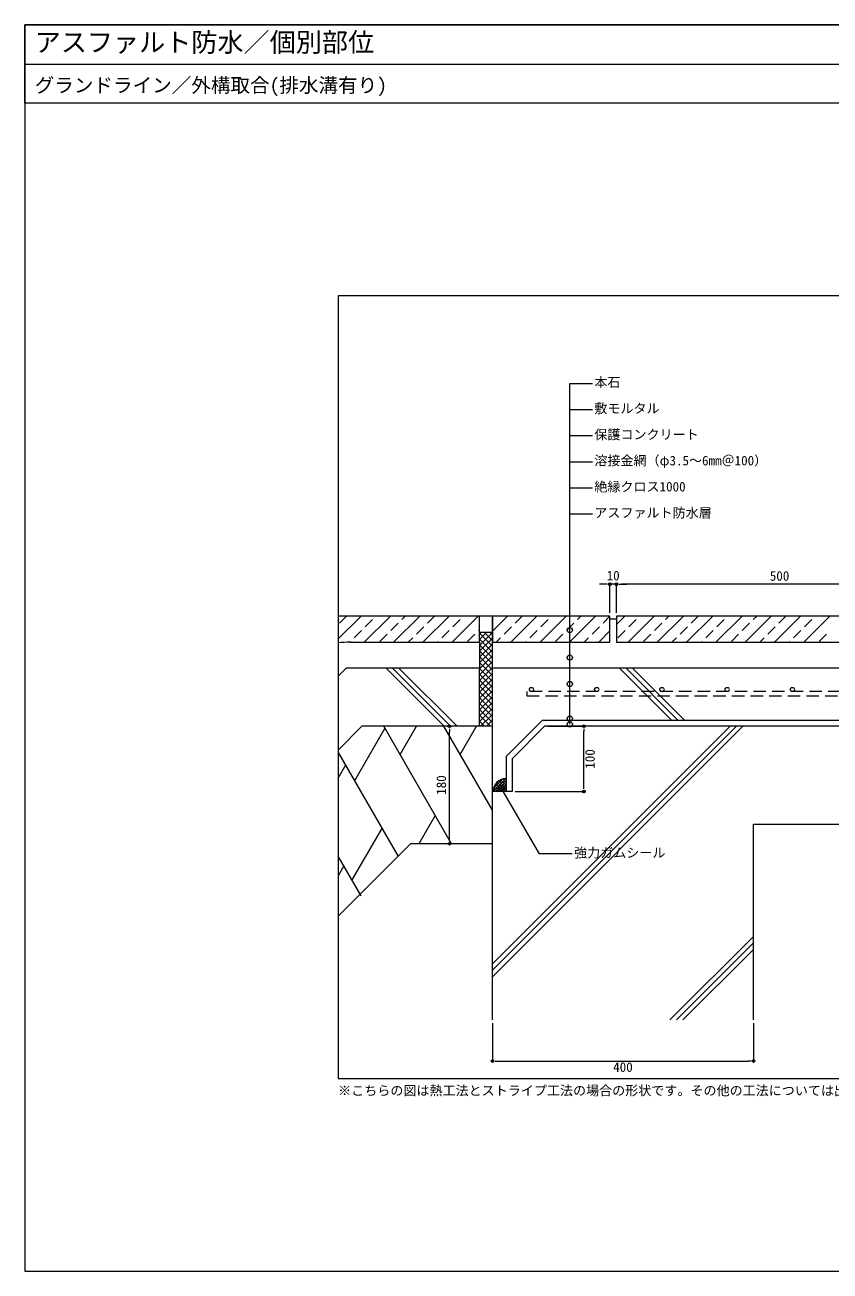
# Model space of a CAD drawing. Units: millimetres, scale not verified. Extents: x -1380 to 1380, y -955 to 955.
# Drawn here: x -1380 to -146, y -955 to 955 of the extents above; entities that cross this region are included whole.
import ezdxf
from ezdxf.enums import TextEntityAlignment as Align

# ---------------------------------------------------------------- set-up
doc = ezdxf.new("R2010")
doc.units = ezdxf.units.MM
doc.header["$LTSCALE"] = 3
doc.linetypes.add('USER1', pattern=[9.525, 6.35, -3.175])
for name, color, linetype, lineweight in [('0-0_0', 7, 'Continuous', 9), ('0-1_HATCH', 9, 'Continuous', 18), ('0-2_KUTAI', 3, 'Continuous', 18), ('0-3_BOUSUI', 1, 'Continuous', 18), ('0-4_MOJI', 7, 'Continuous', 18), ('0-6_sunpo', 7, 'Continuous', 18), ('0-7_KANAMONO', 4, 'USER1', 18), ('0-9_SIAGE', 5, 'Continuous', 18), ('0-B_WAKU', 7, 'Continuous', 18)]:
    doc.layers.add(name, color=color, linetype=linetype, lineweight=lineweight)
doc.styles.add('ＭＳ ゴシック', font='')
doc.styles.get('ＭＳ ゴシック').set_extended_font_data('MS Gothic')

# ---------------------------------------------------------------- blocks, each defined once
blk = doc.blocks.new('_DOT')
at = {"layer": '0-0_0'}
for p, q in [((-0.5, 0), (-1, 0)), ((0.25, 0), (-0.25, 0))]:
    blk.add_line(p, q, dxfattribs=at)
blk.add_circle((0, 0), 0.25, dxfattribs=at)

msp = doc.modelspace()

# ---------------------------------------------------------------- linework, layer by layer
at = {"layer": '0-0_0', "lineweight": 18}
msp.add_line((-1379.957, 895.031), (1380.043, 895.031), dxfattribs=at)
msp.add_lwpolyline([(-899.957, -659.969), (900.043, -659.969), (900.043, 540.031), (-899.957, 540.031)], close=True, dxfattribs=at)
at = {"layer": '0-1_HATCH'}
for p, q in [((-899.957, 13.845), (-864.77, 49.031)), ((-897.978, 38.275), (-887.221, 49.031)), ((-859.869, 9.031), (-819.869, 49.031)), ((-858.689, 32.662), (-847.464, 43.887)), ((-819.4, 27.049), (-808.175, 38.275)), ((-814.968, 9.031), (-774.968, 49.031)), ((-802.562, 43.887), (-797.418, 49.031)), ((-770.067, 9.031), (-730.067, 49.031)), ((-763.274, 38.275), (-752.517, 49.031)), ((-725.165, 9.031), (-685.165, 49.031)), ((-723.985, 32.662), (-712.76, 43.887)), ((-663.491, 25.804), (-640.264, 49.031)), ((-663.491, 48.254), (-662.715, 49.031)), ((-635.363, 9.031), (-595.363, 49.031)), ((-628.57, 38.275), (-617.813, 49.031)), ((-590.461, 9.031), (-550.461, 49.031)), ((-589.281, 32.662), (-578.056, 43.887)), ((-549.993, 27.049), (-538.767, 38.275)), ((-545.56, 9.031), (-505.56, 49.031)), ((-533.155, 43.887), (-528.011, 49.031)), ((-493.866, 38.275), (-483.491, 48.649)), ((-473.491, 36.199), (-460.659, 49.031)), ((-455.758, 9.031), (-415.758, 49.031)), ((-454.577, 32.662), (-443.352, 43.887)), ((-415.289, 27.049), (-404.064, 38.275)), ((-410.856, 9.031), (-370.856, 49.031)), ((-398.451, 43.887), (-393.307, 49.031)), ((-365.955, 9.031), (-325.955, 49.031)), ((-359.162, 38.275), (-348.406, 49.031)), ((-321.054, 9.031), (-281.054, 49.031)), ((-319.874, 32.662), (-308.648, 43.887)), ((-280.585, 27.049), (-269.36, 38.275)), ((-276.152, 9.031), (-236.152, 49.031)), ((-263.747, 43.887), (-258.603, 49.031)), ((-231.251, 9.031), (-191.251, 49.031)), ((-224.458, 38.275), (-213.702, 49.031)), ((-186.35, 9.031), (-146.35, 49.031)), ((-185.17, 32.662), (-173.944, 43.887)), ((-875.527, 15.824), (-864.302, 27.049)), ((-836.238, 10.211), (-825.013, 21.437)), ((-780.112, 21.437), (-768.886, 32.662)), ((-740.823, 15.824), (-729.598, 27.049)), ((-701.535, 10.211), (-690.309, 21.437)), ((-684.697, 27.049), (-683.491, 28.254)), ((-683.491, 22.019), (-681.48, 24.031)), ((-683.491, 13.039), (-672.499, 24.031)), ((-683.491, 4.059), (-663.519, 24.031)), ((-663.491, 2.68), (-683.491, 22.68)), ((-663.491, 11.66), (-675.863, 24.031)), ((-663.491, 20.64), (-666.882, 24.031)), ((-645.408, 21.437), (-634.183, 32.662)), ((-606.119, 15.824), (-594.894, 27.049)), ((-566.831, 10.211), (-555.605, 21.437)), ((-510.704, 21.437), (-499.479, 32.662)), ((-500.659, 9.031), (-483.491, 26.199)), ((-471.415, 15.824), (-460.19, 27.049)), ((-432.127, 10.211), (-420.902, 21.437)), ((-376, 21.437), (-364.775, 32.662)), ((-336.712, 15.824), (-325.486, 27.049)), ((-297.423, 10.211), (-286.198, 21.437)), ((-241.296, 21.437), (-230.071, 32.662)), ((-202.008, 15.824), (-190.782, 27.049)), ((-162.719, 10.211), (-151.494, 21.437)), ((-882.334, 9.017), (-881.14, 10.211)), ((-792.517, 9.031), (-785.724, 15.824)), ((-747.616, 9.031), (-746.436, 10.211)), ((-683.491, -4.922), (-663.491, 15.078)), ((-663.491, -6.301), (-683.491, 13.699)), ((-683.491, -13.902), (-663.491, 6.098)), ((-663.491, -15.281), (-683.491, 4.719)), ((-657.813, 9.031), (-651.021, 15.824)), ((-612.912, 9.031), (-611.732, 10.211)), ((-523.11, 9.031), (-516.317, 15.824)), ((-388.406, 9.031), (-381.613, 15.824)), ((-343.504, 9.031), (-342.324, 10.211)), ((-253.702, 9.031), (-246.909, 15.824)), ((-208.801, 9.031), (-207.62, 10.211)), ((-683.491, -22.882), (-663.491, -2.882)), ((-663.491, -24.261), (-683.491, -4.261)), ((-683.491, -31.862), (-663.491, -11.862)), ((-663.491, -33.241), (-683.491, -13.241)), ((-737.554, -119.969), (-826.554, -30.969)), ((-727.654, -119.969), (-816.654, -30.969)), ((-717.755, -119.969), (-806.755, -30.969)), ((-683.491, -40.843), (-663.491, -20.843)), ((-663.491, -42.222), (-683.491, -22.222)), ((-683.491, -49.823), (-663.491, -29.823)), ((-663.491, -51.202), (-683.491, -31.202)), ((-388.593, -110.969), (-468.593, -30.969)), ((-378.694, -110.969), (-458.694, -30.969)), ((-368.794, -110.969), (-448.794, -30.969)), ((-683.491, -58.803), (-663.491, -38.803)), ((-663.491, -60.182), (-683.491, -40.182)), ((-683.491, -67.783), (-663.491, -47.783)), ((-663.491, -69.162), (-683.491, -49.162)), ((-683.491, -76.764), (-663.491, -56.764)), ((-663.491, -78.143), (-683.491, -58.143)), ((-683.491, -85.744), (-663.491, -65.744)), ((-663.491, -87.123), (-683.491, -67.123)), ((-683.491, -94.724), (-663.491, -74.724)), ((-663.491, -96.103), (-683.491, -76.103)), ((-683.491, -103.704), (-663.491, -83.704)), ((-663.491, -105.083), (-683.491, -85.083)), ((-683.491, -112.685), (-663.491, -92.685)), ((-663.491, -114.064), (-683.491, -94.064)), ((-666.567, -119.969), (-683.491, -103.044)), ((-675.547, -119.969), (-683.491, -112.024)), ((-681.795, -119.969), (-663.491, -101.665)), ((-672.815, -119.969), (-663.491, -110.645)), ((-874.417, -203.27), (-828.229, -123.27)), ((-726.212, -299.969), (-830.135, -119.969)), ((-805.135, -163.27), (-780.135, -119.969)), ((-663.491, -248.604), (-737.759, -119.969)), ((-712.759, -163.27), (-687.759, -119.969)), ((-663.835, -119.969), (-663.491, -119.625)), ((-663.491, -503.872), (-279.589, -119.969)), ((-663.491, -493.972), (-289.488, -119.969)), ((-663.491, -484.073), (-299.388, -119.969)), ((-807.734, -318.77), (-899.417, -159.969)), ((-899.957, -199.468), (-888.285, -179.251)), ((-751.212, -256.668), (-776.212, -299.969)), ((-832.734, -275.468), (-878.922, -355.468)), ((-864.776, -379.969), (-899.957, -319.035)), ((-891.298, -334.032), (-899.957, -349.03)), ((-391.428, -569.969), (-263.491, -442.033)), ((-381.528, -569.969), (-263.491, -451.932)), ((-371.629, -569.969), (-263.491, -461.832))]:
    msp.add_line(p, q, dxfattribs=at)
at = {"layer": '0-2_KUTAI'}
for p, q in [((-663.491, 49.031), (-683.491, 49.031)), ((-663.491, -219.969), (-663.491, 49.031)), ((-473.491, 44.031), (-483.491, 44.031)), ((-663.491, 24.031), (-683.491, 24.031)), ((-683.491, 9.031), (-683.491, -30.969)), ((-887.629, -30.969), (-899.957, -43.297)), ((-683.491, -30.969), (-887.629, -30.969)), ((-683.491, -119.969), (-683.491, -30.969)), ((195.879, -30.969), (-663.491, -30.969)), ((-863.491, -119.969), (-899.957, -156.434)), ((-663.491, -119.969), (-863.491, -119.969)), ((-663.491, -569.969), (-663.491, -219.969)), ((-633.491, -219.969), (-663.491, -219.969)), ((-263.491, -269.969), (236.509, -269.969)), ((-263.491, -569.969), (-263.491, -269.969)), ((-788.933, -299.969), (-899.957, -410.993)), ((-663.491, -299.969), (-788.933, -299.969))]:
    msp.add_line(p, q, dxfattribs=at)
msp.add_lwpolyline([(835.626, -49.969), (135.626, -49.969), (106.509, -119.969), (-583.491, -119.969), (-633.491, -169.969), (-633.491, -219.969)], dxfattribs=at)
at = {"layer": '0-3_BOUSUI'}
for p, q in [((-662.307, -219.969), (-642.491, -200.153)), ((-661.877, -215.049), (-647.412, -200.584)), ((-646.469, -219.969), (-658.482, -207.956)), ((-657.817, -219.969), (-642.491, -204.643)), ((-642.491, -219.457), (-656.375, -205.573)), ((-642.491, -214.967), (-653.91, -203.549)), ((-653.327, -219.969), (-642.491, -209.134)), ((-642.491, -210.477), (-651.067, -201.901)), ((-642.491, -205.986), (-647.793, -200.684)), ((-642.491, -201.496), (-643.964, -200.023)), ((-659.94, -219.969), (-662.346, -217.563)), ((-655.45, -219.969), (-661.541, -213.877)), ((-650.96, -219.969), (-660.219, -210.71)), ((-648.837, -219.969), (-642.491, -213.624)), ((-644.346, -219.969), (-642.491, -218.114))]:
    msp.add_line(p, q, dxfattribs=at)
msp.add_lwpolyline([(835.626, -40.969), (129.324, -40.969), (100.207, -110.969), (-587.219, -110.969), (-642.491, -166.241), (-642.491, -219.969)], dxfattribs=at)
msp.add_arc((-642.491, -219.969), 20, 90, 180, dxfattribs=at)
at = {"layer": '0-4_MOJI'}
for p, q in [((-544.947, -116.886), (-544.947, 405.549)), ((-544.947, 405.549), (-510.371, 405.549)), ((-544.947, 365.549), (-510.371, 365.549)), ((-544.947, 325.549), (-510.371, 325.549)), ((-544.947, 285.549), (-510.371, 285.549)), ((-544.947, 245.549), (-510.371, 245.549)), ((-544.947, 205.549), (-510.371, 205.549))]:
    msp.add_line(p, q, dxfattribs=at)
msp.add_lwpolyline([(-541.382, -315.541), (-591.382, -315.541), (-649.915, -214.16)], dxfattribs=at)
for centre in [(-544.947, 27.445), (-544.947, -14.592), (-544.947, -55.18), (-544.947, -108.193), (-544.947, -116.886), (-649.915, -214.16)]:
    msp.add_circle(centre, 4, dxfattribs=at)
at = {"layer": '0-6_sunpo'}
for p, q in [((-491.491, 97.763), (-499.491, 97.763)), ((-483.491, 54.031), (-483.491, 97.763)), ((-473.491, 97.763), (-483.491, 97.763)), ((-473.491, 54.031), (-473.491, 97.763)), ((-473.491, 54.031), (-473.491, 97.763)), ((18.509, 97.763), (-465.491, 97.763)), ((-465.491, 97.763), (-457.491, 97.763)), ((-732.759, -119.969), (-729.216, -119.969)), ((-729.216, -291.969), (-729.216, -127.969)), ((-578.491, -119.969), (-523.392, -119.969)), ((-523.392, -211.969), (-523.392, -127.969)), ((-628.491, -219.969), (-523.392, -219.969)), ((-731.212, -299.969), (-729.216, -299.969)), ((-663.491, -574.969), (-663.491, -633.047)), ((-263.491, -574.969), (-263.491, -633.047)), ((-655.491, -633.047), (-271.491, -633.047))]:
    msp.add_line(p, q, dxfattribs=at)
at = {"layer": '0-7_KANAMONO'}
msp.add_lwpolyline([(69.93, -66.745), (-610.845, -66.745), (-610.845, -73.206), (69.93, -73.206)], close=True, dxfattribs=at)
for centre in [(-603.764, -63.514), (-503.764, -63.514), (-403.764, -63.514), (-303.764, -63.514), (-203.764, -63.514)]:
    msp.add_circle(centre, 3.231, dxfattribs=at)
at = {"layer": '0-9_SIAGE'}
msp.add_lwpolyline([(-881.722, 9.031), (-683.491, 9.031), (-683.491, 49.031), (-899.957, 49.031)], dxfattribs=at)
for points in [[(-483.491, 49.031), (-663.491, 49.031), (-663.491, 9.031), (-483.491, 9.031)], [(26.509, 49.031), (-473.491, 49.031), (-473.491, 9.031), (26.509, 9.031)]]:
    msp.add_lwpolyline(points, close=True, dxfattribs=at)
msp.add_arc((-877.572, -187.602), 196.677, 91.20916, 96.53522, dxfattribs=at)
at = {"layer": '0-B_WAKU'}
for points in [[(-1379.957, -954.969), (1380.043, -954.969), (1380.043, 955.031), (-1379.957, 955.031)], [(1380.043, 835.031), (-1379.957, 835.031), (-1379.957, 955.031), (1380.043, 955.031)]]:
    msp.add_lwpolyline(points, close=True, dxfattribs=at)

# ---------------------------------------------------------------- block references
at = {"layer": '0-6_sunpo', "xscale": 8, "yscale": 8}
for p in [(-483.491, 97.763), (-263.491, -633.047)]:
    msp.add_blockref('_DOT', p, dxfattribs=at)
for p, rotation in [((-473.491, 97.763), 180), ((-473.491, 97.763), 180), ((-729.216, -119.969), 90), ((-523.392, -119.969), 90), ((-523.392, -219.969), 270), ((-729.216, -299.969), 270), ((-663.491, -633.047), 180)]:
    msp.add_blockref('_DOT', p, dxfattribs=dict(at, rotation=rotation))

# ---------------------------------------------------------------- texts
at = {"layer": '0-4_MOJI', "style": 'ＭＳ ゴシック'}
for s, p in [('本石', (-507.371, 395.549)), ('敷モルタル', (-507.371, 355.549)), ('保護コンクリート', (-507.371, 315.549)), ('溶接金網（φ3.5～6mm＠100）', (-507.371, 275.549)), ('絶縁クロス1000', (-507.371, 235.549)), ('アスファルト防水層', (-507.371, 195.549)), ('強力ガムシール', (-538.382, -325.541)), ('※こちらの図は熱工法とストライプ工法の場合の形状です。その他の工法については出入隅の形状等一部が異なります。', (-899.957, -689.969))]:
    msp.add_text(s, height=14.66, dxfattribs=at).set_placement(p, align=Align.BOTTOM_LEFT)
at = {"layer": '0-6_sunpo', "style": 'ＭＳ ゴシック'}
for s, p in [('10', (-488.491, 99.263)), ('500', (-238.491, 98.763)), ('400', (-478.491, -654.047))]:
    msp.add_text(s, height=14.66, dxfattribs=at).set_placement(p, align=Align.BOTTOM_LEFT)
for s, p in [('100', (-502.392, -184.969)), ('180', (-730.216, -224.969))]:
    msp.add_text(s, height=14.66, rotation=90, dxfattribs=at).set_placement(p, align=Align.BOTTOM_LEFT)
at = {"layer": '0-B_WAKU', "style": 'ＭＳ ゴシック'}
for s, height, p in [('アスファルト防水／個別部位', 29.33, (-1364.957, 905.031)), ('グランドライン／外構取合(排水溝有り)', 21.99, (-1364.957, 845.031))]:
    msp.add_text(s, height=height, dxfattribs=at).set_placement(p, align=Align.BOTTOM_LEFT)

doc.saveas('drawing.dxf')
